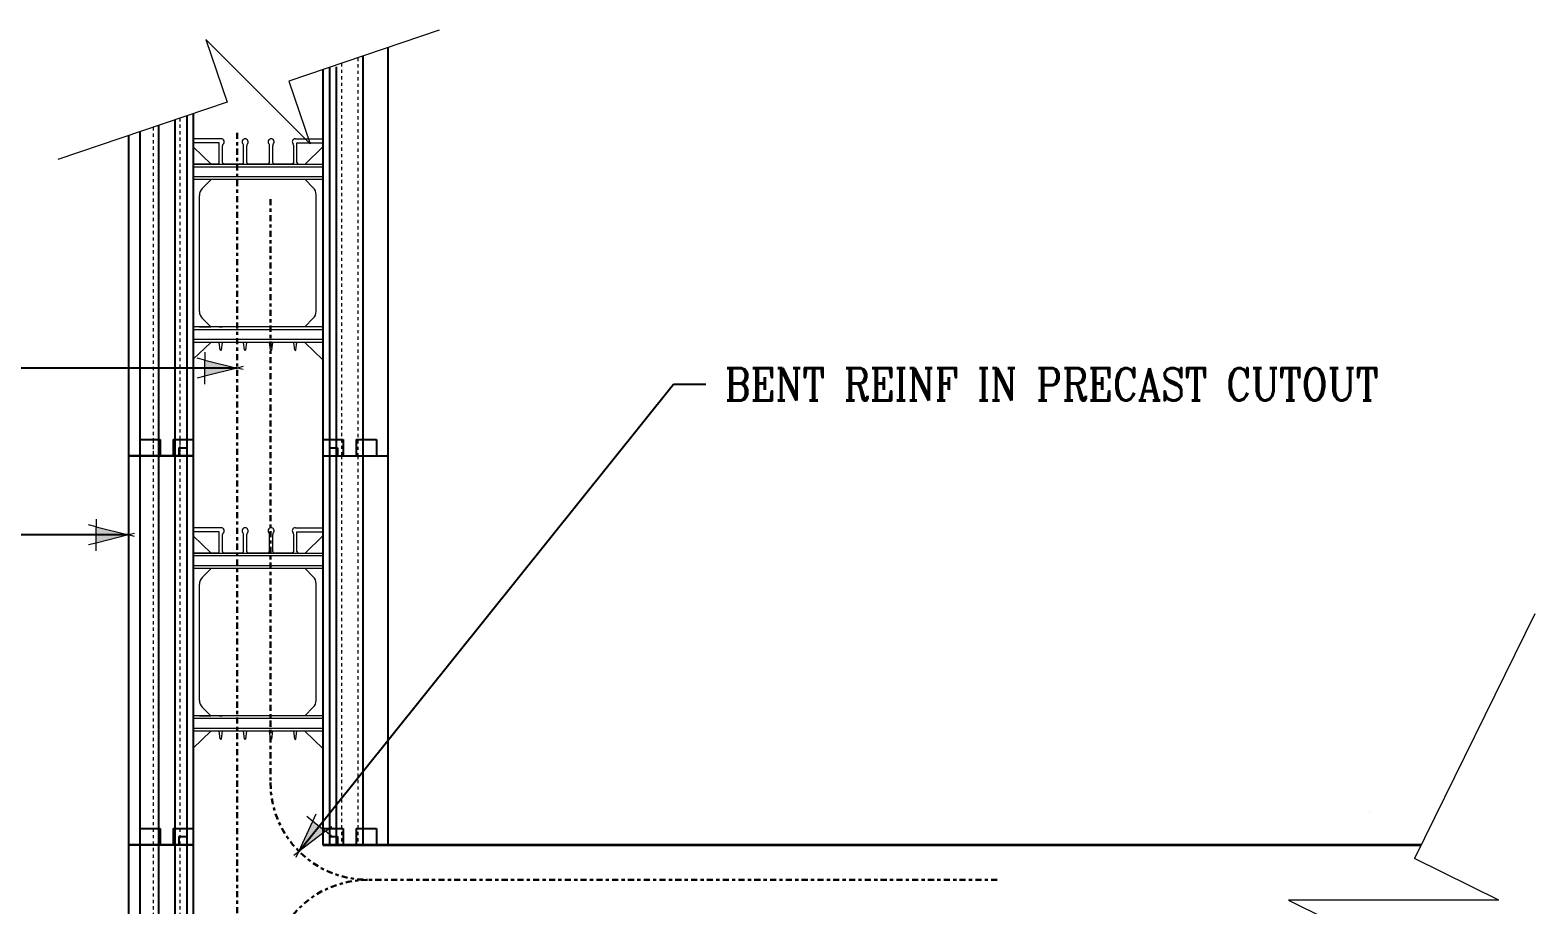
# Model space of a CAD drawing. Header units: inches. Extents: x -117.6 to -31.6, y 144.5 to 222.9.
# Drawn here: x -81.53 to -35.07, y 195.95 to 222.93 of the extents above; entities that cross this region are included whole.
import ezdxf

# ---------------------------------------------------------------- set-up
doc = ezdxf.new("R2010")
doc.units = ezdxf.units.IN
doc.header["$MEASUREMENT"] = 0
for name, pattern in [('CENTER', [2, 1.25, -0.25, 0.25, -0.25]), ('DASHED2', [0.375, 0.25, -0.125]), ('HIDDEN', [0.375, 0.25, -0.125])]:
    doc.linetypes.add(name, pattern=pattern)
for name, color, linetype, lineweight in [('A2 Hatch', 8, 'Continuous', 9), ('A4 medium', 7, 'Continuous', 35), ('DETAILS', 7, 'Continuous', 13), ('DIM', 3, 'Continuous', 13), ('REBAR', 2, 'CENTER', 30)]:
    doc.layers.add(name, color=color, linetype=linetype, lineweight=lineweight)
doc.styles.add('ARCTEXT', font='arctext.shx', dxfattribs={"width": 0.85})
doc.styles.add('RomanC', font='romanc.shx', dxfattribs={"width": 0.85, "height": 5})
doc.dimstyles.new('ARCTEXT1-4', dxfattribs={"dimtxt": 4, "dimasz": 2, "dimexe": 2, "dimexo": 2, "dimgap": 2, "dimtad": 1, "dimdec": 4, "dimzin": 3, "dimdsep": 46, "dimlunit": 4, "dimtxsty": 'ARCTEXT', "dimblk": 'ARCHTICK', "dimcen": 2, "dimaunit": 1, "dimadec": 0, "dimazin": 0, "dimtfac": 1, "dimtdec": 4, "dimtmove": 2, "dimatfit": 3, "dimldrblk": 'arrow', "dimfxl": 0, "dimtolj": 1, "dimtzin": 0, "dimarcsym": 0})

# ---------------------------------------------------------------- blocks, each defined once
blk = doc.blocks.new('_ArchTick')
at = {"color": 0, "linetype": 'ByBlock', "const_width": 0.15}
blk.add_lwpolyline([(-0.5, -0.5), (0.5, 0.5)], dxfattribs=at)
blk = doc.blocks.new('arrow')
at = {"layer": 'DIM'}
blk.add_hatch(color=253, dxfattribs=at).paths.add_polyline_path([(-2, 0.5), (-2, -0.5), (0, 0)])
at = {"layer": 'DIM', "lineweight": 9}
for points in [[(-2, 0.983), (-2, 0.5), (-2.469, 0.617)], [(0.374, 0.094), (0, 0)], [(0.374, -0.094), (0, 0)], [(-2, -0.983), (-2, -0.5), (-2.469, -0.617)]]:
    blk.add_lwpolyline(points, dxfattribs=at)
at = {"layer": 'DIM', "lineweight": 15}
blk.add_lwpolyline([(0, 0), (-2, -0.5), (-2, 0.5), (0, 0)], dxfattribs=at)

msp = doc.modelspace()

# ---------------------------------------------------------------- linework, layer by layer
at = {"color": 1}
for p, q in [((-71.252, 222.135), (-71.252, 209.801)), ((-70.487, 222.395), (-70.487, 209.801)), ((-72.487, 221.716), (-72.487, 209.801)), ((-72.287, 221.784), (-72.287, 209.801)), ((-72.072, 221.801), (-72.072, 209.801)), ((-76.687, 220.292), (-76.687, 209.801)), ((-76.487, 220.36), (-76.487, 209.801)), ((-78.137, 219.8), (-78.137, 209.801)), ((-77.562, 219.995), (-77.562, 209.801)), ((-77.062, 220.165), (-77.062, 209.801)), ((-78.487, 219.682), (-78.487, 209.801)), ((-78.137, 210.301), (-77.512, 210.301)), ((-78.137, 210.301), (-77.512, 210.301)), ((-78.137, 210.301), (-78.137, 197.801)), ((-78.137, 210.301), (-77.512, 210.301)), ((-78.137, 210.301), (-77.512, 210.301)), ((-78.137, 210.301), (-77.512, 210.301)), ((-78.137, 210.301), (-77.512, 210.301)), ((-77.562, 210.301), (-77.562, 197.801)), ((-77.512, 210.301), (-77.512, 209.801)), ((-77.512, 210.301), (-77.512, 209.801)), ((-77.512, 210.301), (-77.512, 209.801)), ((-77.512, 210.301), (-77.512, 209.801)), ((-77.512, 210.301), (-77.512, 209.801)), ((-77.512, 210.301), (-77.512, 209.801)), ((-77.112, 210.301), (-77.112, 209.801)), ((-77.112, 210.301), (-76.487, 210.301)), ((-77.112, 210.301), (-77.112, 209.801)), ((-77.112, 210.301), (-76.487, 210.301)), ((-77.112, 210.301), (-77.112, 209.801)), ((-77.112, 210.301), (-76.487, 210.301)), ((-77.112, 210.301), (-77.112, 209.801)), ((-77.112, 210.301), (-76.487, 210.301)), ((-77.112, 210.301), (-77.112, 209.801)), ((-77.112, 210.301), (-76.487, 210.301)), ((-77.112, 210.301), (-77.112, 209.801)), ((-77.112, 210.301), (-76.487, 210.301)), ((-77.062, 210.301), (-77.062, 197.801)), ((-76.937, 210.051), (-76.937, 209.801)), ((-76.937, 210.051), (-76.687, 210.051)), ((-76.937, 210.051), (-76.937, 209.801)), ((-76.937, 210.051), (-76.687, 210.051)), ((-76.937, 210.051), (-76.937, 209.801)), ((-76.937, 210.051), (-76.687, 210.051)), ((-76.937, 210.051), (-76.937, 209.801)), ((-76.937, 210.051), (-76.687, 210.051)), ((-76.937, 210.051), (-76.937, 209.801)), ((-76.937, 210.051), (-76.687, 210.051)), ((-76.937, 210.051), (-76.937, 209.801)), ((-76.937, 210.051), (-76.687, 210.051)), ((-76.687, 210.051), (-76.687, 197.801)), ((-76.487, 210.301), (-76.487, 197.801)), ((-72.487, 210.301), (-71.862, 210.301)), ((-72.487, 210.301), (-72.487, 197.801)), ((-72.487, 210.301), (-71.862, 210.301)), ((-72.487, 210.301), (-71.862, 210.301)), ((-72.487, 210.301), (-71.862, 210.301)), ((-72.487, 210.301), (-71.862, 210.301)), ((-72.487, 210.301), (-71.862, 210.301)), ((-72.287, 210.051), (-72.037, 210.051)), ((-72.287, 210.051), (-72.287, 197.801)), ((-72.287, 210.051), (-72.037, 210.051)), ((-72.287, 210.051), (-72.037, 210.051)), ((-72.287, 210.051), (-72.037, 210.051)), ((-72.287, 210.051), (-72.037, 210.051)), ((-72.287, 210.051), (-72.037, 210.051)), ((-72.037, 210.051), (-72.037, 209.801)), ((-72.037, 210.051), (-72.037, 209.801)), ((-72.037, 210.051), (-72.037, 209.801)), ((-72.037, 210.051), (-72.037, 209.801)), ((-72.037, 210.051), (-72.037, 209.801)), ((-72.037, 210.051), (-72.037, 209.801)), ((-71.862, 210.301), (-71.862, 209.801)), ((-71.862, 210.301), (-71.862, 209.801)), ((-71.862, 210.301), (-71.862, 209.801)), ((-71.862, 210.301), (-71.862, 209.801)), ((-71.862, 210.301), (-71.862, 209.801)), ((-71.862, 210.301), (-71.862, 209.801)), ((-71.462, 210.301), (-71.462, 209.801)), ((-71.462, 210.301), (-70.837, 210.301)), ((-71.462, 210.301), (-71.462, 209.801)), ((-71.462, 210.301), (-70.837, 210.301)), ((-71.462, 210.301), (-71.462, 209.801)), ((-71.462, 210.301), (-70.837, 210.301)), ((-71.462, 210.301), (-71.462, 209.801)), ((-71.462, 210.301), (-70.837, 210.301)), ((-71.462, 210.301), (-71.462, 209.801)), ((-71.462, 210.301), (-70.837, 210.301)), ((-71.462, 210.301), (-71.462, 209.801)), ((-71.462, 210.301), (-70.837, 210.301)), ((-70.837, 210.301), (-70.837, 209.801)), ((-70.837, 210.301), (-70.837, 209.801)), ((-70.837, 210.301), (-70.837, 209.801)), ((-70.837, 210.301), (-70.837, 209.801)), ((-70.837, 210.301), (-70.837, 209.801)), ((-70.837, 210.301), (-70.837, 209.801)), ((-78.487, 209.801), (-76.487, 209.801)), ((-78.487, 209.801), (-76.937, 209.801)), ((-78.487, 209.801), (-76.487, 209.801)), ((-78.487, 209.801), (-76.487, 209.801)), ((-78.487, 209.801), (-78.487, 197.801)), ((-78.487, 209.801), (-76.937, 209.801)), ((-78.487, 209.801), (-76.487, 209.801)), ((-78.487, 209.801), (-76.487, 209.801)), ((-78.487, 209.801), (-76.487, 209.801)), ((-78.487, 209.801), (-76.937, 209.801)), ((-78.487, 209.801), (-76.487, 209.801)), ((-78.487, 209.801), (-76.487, 209.801)), ((-78.487, 209.801), (-76.937, 209.801)), ((-78.487, 209.801), (-76.487, 209.801)), ((-78.487, 209.801), (-76.487, 209.801)), ((-78.487, 209.801), (-76.487, 209.801)), ((-78.487, 209.801), (-76.937, 209.801)), ((-78.487, 209.801), (-76.487, 209.801)), ((-78.487, 209.801), (-76.487, 209.801)), ((-78.487, 209.801), (-76.937, 209.801)), ((-78.487, 209.801), (-76.487, 209.801)), ((-78.487, 209.801), (-76.487, 209.801)), ((-77.062, 209.801), (-77.562, 209.801)), ((-77.062, 209.801), (-77.562, 209.801)), ((-77.062, 209.801), (-77.562, 209.801)), ((-77.062, 209.801), (-77.562, 209.801)), ((-77.062, 209.801), (-77.562, 209.801)), ((-77.062, 209.801), (-77.562, 209.801)), ((-76.687, 209.801), (-76.487, 209.801)), ((-76.687, 209.801), (-76.487, 209.801)), ((-76.687, 209.801), (-76.487, 209.801)), ((-76.687, 209.801), (-76.487, 209.801)), ((-76.687, 209.801), (-76.487, 209.801)), ((-76.687, 209.801), (-76.487, 209.801)), ((-72.487, 209.801), (-70.487, 209.801)), ((-72.487, 209.801), (-72.287, 209.801)), ((-72.487, 209.801), (-70.487, 209.801)), ((-72.487, 209.801), (-70.487, 209.801)), ((-72.487, 209.801), (-72.287, 209.801)), ((-72.487, 209.801), (-70.487, 209.801)), ((-72.487, 209.801), (-70.487, 209.801)), ((-72.487, 209.801), (-70.487, 209.801)), ((-72.487, 209.801), (-72.287, 209.801)), ((-72.487, 209.801), (-70.487, 209.801)), ((-72.487, 209.801), (-70.487, 209.801)), ((-72.487, 209.801), (-72.287, 209.801)), ((-72.487, 209.801), (-70.487, 209.801)), ((-72.487, 209.801), (-70.487, 209.801)), ((-72.487, 209.801), (-70.487, 209.801)), ((-72.487, 209.801), (-72.287, 209.801)), ((-72.487, 209.801), (-70.487, 209.801)), ((-72.487, 209.801), (-70.487, 209.801)), ((-72.487, 209.801), (-72.287, 209.801)), ((-72.487, 209.801), (-70.487, 209.801)), ((-72.487, 209.801), (-70.487, 209.801)), ((-72.072, 209.801), (-70.487, 209.801)), ((-72.072, 209.801), (-70.487, 209.801)), ((-72.072, 209.801), (-72.072, 197.801)), ((-72.072, 209.801), (-70.487, 209.801)), ((-72.072, 209.801), (-70.487, 209.801)), ((-72.072, 209.801), (-70.487, 209.801)), ((-72.072, 209.801), (-70.487, 209.801)), ((-71.252, 209.801), (-71.252, 197.801)), ((-70.487, 209.801), (-70.487, 197.801)), ((-78.137, 198.301), (-77.512, 198.301)), ((-78.137, 198.301), (-77.512, 198.301)), ((-78.137, 198.301), (-77.512, 198.301)), ((-78.137, 198.301), (-77.512, 198.301)), ((-78.137, 198.301), (-78.137, 185.801)), ((-78.137, 198.301), (-77.512, 198.301)), ((-78.137, 198.301), (-77.512, 198.301)), ((-78.137, 198.301), (-77.512, 198.301)), ((-78.137, 198.301), (-77.512, 198.301)), ((-77.562, 198.301), (-77.562, 185.801)), ((-77.512, 198.301), (-77.512, 197.801)), ((-77.512, 198.301), (-77.512, 197.801)), ((-77.512, 198.301), (-77.512, 197.801)), ((-77.512, 198.301), (-77.512, 197.801)), ((-77.512, 198.301), (-77.512, 197.801)), ((-77.512, 198.301), (-77.512, 197.801)), ((-77.512, 198.301), (-77.512, 197.801)), ((-77.512, 198.301), (-77.512, 197.801)), ((-77.112, 198.301), (-77.112, 197.801)), ((-77.112, 198.301), (-76.487, 198.301)), ((-77.112, 198.301), (-77.112, 197.801)), ((-77.112, 198.301), (-76.487, 198.301)), ((-77.112, 198.301), (-77.112, 197.801)), ((-77.112, 198.301), (-76.487, 198.301)), ((-77.112, 198.301), (-77.112, 197.801)), ((-77.112, 198.301), (-76.487, 198.301)), ((-77.112, 198.301), (-77.112, 197.801)), ((-77.112, 198.301), (-76.487, 198.301)), ((-77.112, 198.301), (-77.112, 197.801)), ((-77.112, 198.301), (-76.487, 198.301)), ((-77.112, 198.301), (-77.112, 197.801)), ((-77.112, 198.301), (-76.487, 198.301)), ((-77.112, 198.301), (-77.112, 197.801)), ((-77.112, 198.301), (-76.487, 198.301)), ((-77.062, 198.301), (-77.062, 185.801)), ((-76.937, 198.051), (-76.937, 197.801)), ((-76.937, 198.051), (-76.687, 198.051)), ((-76.937, 198.051), (-76.937, 197.801)), ((-76.937, 198.051), (-76.687, 198.051)), ((-76.937, 198.051), (-76.937, 197.801)), ((-76.937, 198.051), (-76.687, 198.051)), ((-76.937, 198.051), (-76.937, 197.801)), ((-76.937, 198.051), (-76.687, 198.051)), ((-76.937, 198.051), (-76.937, 197.801)), ((-76.937, 198.051), (-76.687, 198.051)), ((-76.937, 198.051), (-76.937, 197.801)), ((-76.937, 198.051), (-76.687, 198.051)), ((-76.937, 198.051), (-76.937, 197.801)), ((-76.937, 198.051), (-76.687, 198.051)), ((-76.937, 198.051), (-76.937, 197.801)), ((-76.937, 198.051), (-76.687, 198.051)), ((-76.687, 198.051), (-76.687, 185.801)), ((-76.487, 198.301), (-76.487, 185.801)), ((-72.487, 198.301), (-71.862, 198.301)), ((-72.487, 198.301), (-71.862, 198.301)), ((-72.487, 198.301), (-71.862, 198.301)), ((-72.487, 198.301), (-72.487, 197.801)), ((-72.487, 198.301), (-71.862, 198.301)), ((-72.487, 198.301), (-71.862, 198.301)), ((-72.487, 198.301), (-71.862, 198.301)), ((-72.487, 198.301), (-71.862, 198.301)), ((-72.487, 198.301), (-71.862, 198.301)), ((-72.287, 198.051), (-72.037, 198.051)), ((-72.287, 198.051), (-72.037, 198.051)), ((-72.287, 198.051), (-72.037, 198.051)), ((-72.287, 198.051), (-72.287, 197.801)), ((-72.287, 198.051), (-72.037, 198.051)), ((-72.287, 198.051), (-72.037, 198.051)), ((-72.287, 198.051), (-72.037, 198.051)), ((-72.287, 198.051), (-72.037, 198.051)), ((-72.287, 198.051), (-72.037, 198.051)), ((-72.037, 198.051), (-72.037, 197.801)), ((-72.037, 198.051), (-72.037, 197.801)), ((-72.037, 198.051), (-72.037, 197.801)), ((-72.037, 198.051), (-72.037, 197.801)), ((-72.037, 198.051), (-72.037, 197.801)), ((-72.037, 198.051), (-72.037, 197.801)), ((-72.037, 198.051), (-72.037, 197.801)), ((-72.037, 198.051), (-72.037, 197.801)), ((-71.862, 198.301), (-71.862, 197.801)), ((-71.862, 198.301), (-71.862, 197.801)), ((-71.862, 198.301), (-71.862, 197.801)), ((-71.862, 198.301), (-71.862, 197.801)), ((-71.862, 198.301), (-71.862, 197.801)), ((-71.862, 198.301), (-71.862, 197.801)), ((-71.862, 198.301), (-71.862, 197.801)), ((-71.862, 198.301), (-71.862, 197.801)), ((-71.462, 198.301), (-71.462, 197.801)), ((-71.462, 198.301), (-70.837, 198.301)), ((-71.462, 198.301), (-71.462, 197.801)), ((-71.462, 198.301), (-70.837, 198.301)), ((-71.462, 198.301), (-71.462, 197.801)), ((-71.462, 198.301), (-70.837, 198.301)), ((-71.462, 198.301), (-71.462, 197.801)), ((-71.462, 198.301), (-70.837, 198.301)), ((-71.462, 198.301), (-71.462, 197.801)), ((-71.462, 198.301), (-70.837, 198.301)), ((-71.462, 198.301), (-71.462, 197.801)), ((-71.462, 198.301), (-70.837, 198.301)), ((-71.462, 198.301), (-71.462, 197.801)), ((-71.462, 198.301), (-70.837, 198.301)), ((-71.462, 198.301), (-71.462, 197.801)), ((-71.462, 198.301), (-70.837, 198.301)), ((-70.837, 198.301), (-70.837, 197.801)), ((-70.837, 198.301), (-70.837, 197.801)), ((-70.837, 198.301), (-70.837, 197.801)), ((-70.837, 198.301), (-70.837, 197.801)), ((-70.837, 198.301), (-70.837, 197.801)), ((-70.837, 198.301), (-70.837, 197.801)), ((-70.837, 198.301), (-70.837, 197.801)), ((-70.837, 198.301), (-70.837, 197.801)), ((-78.487, 197.801), (-76.487, 197.801)), ((-78.487, 197.801), (-76.937, 197.801)), ((-78.487, 197.801), (-76.487, 197.801)), ((-78.487, 197.801), (-76.487, 197.801)), ((-78.487, 197.801), (-76.937, 197.801)), ((-78.487, 197.801), (-76.487, 197.801)), ((-78.487, 197.801), (-76.487, 197.801)), ((-78.487, 197.801), (-76.487, 197.801)), ((-78.487, 197.801), (-76.937, 197.801)), ((-78.487, 197.801), (-76.487, 197.801)), ((-78.487, 197.801), (-76.487, 197.801)), ((-78.487, 197.801), (-78.487, 185.801)), ((-78.487, 197.801), (-76.937, 197.801)), ((-78.487, 197.801), (-76.487, 197.801)), ((-78.487, 197.801), (-76.487, 197.801)), ((-78.487, 197.801), (-76.487, 197.801)), ((-78.487, 197.801), (-76.937, 197.801)), ((-78.487, 197.801), (-76.487, 197.801)), ((-78.487, 197.801), (-76.487, 197.801)), ((-78.487, 197.801), (-76.937, 197.801)), ((-78.487, 197.801), (-76.487, 197.801)), ((-78.487, 197.801), (-76.487, 197.801)), ((-78.487, 197.801), (-76.487, 197.801)), ((-78.487, 197.801), (-76.937, 197.801)), ((-78.487, 197.801), (-76.487, 197.801)), ((-78.487, 197.801), (-76.487, 197.801)), ((-78.487, 197.801), (-76.937, 197.801)), ((-78.487, 197.801), (-76.487, 197.801)), ((-78.487, 197.801), (-76.487, 197.801)), ((-77.062, 197.801), (-77.562, 197.801)), ((-77.062, 197.801), (-77.562, 197.801)), ((-77.062, 197.801), (-77.562, 197.801)), ((-77.062, 197.801), (-77.562, 197.801)), ((-77.062, 197.801), (-77.562, 197.801)), ((-77.062, 197.801), (-77.562, 197.801)), ((-77.062, 197.801), (-77.562, 197.801)), ((-77.062, 197.801), (-77.562, 197.801)), ((-76.687, 197.801), (-76.487, 197.801)), ((-76.687, 197.801), (-76.487, 197.801)), ((-76.687, 197.801), (-76.487, 197.801)), ((-76.687, 197.801), (-76.487, 197.801)), ((-76.687, 197.801), (-76.487, 197.801)), ((-76.687, 197.801), (-76.487, 197.801)), ((-76.687, 197.801), (-76.487, 197.801)), ((-76.687, 197.801), (-76.487, 197.801)), ((-72.487, 197.801), (-70.487, 197.801)), ((-72.487, 197.801), (-72.287, 197.801)), ((-72.487, 197.801), (-70.487, 197.801)), ((-72.487, 197.801), (-70.487, 197.801)), ((-72.487, 197.801), (-72.287, 197.801)), ((-72.487, 197.801), (-70.487, 197.801)), ((-72.487, 197.801), (-70.487, 197.801)), ((-72.487, 197.801), (-70.487, 197.801)), ((-72.487, 197.801), (-72.287, 197.801)), ((-72.487, 197.801), (-70.487, 197.801)), ((-72.487, 197.801), (-70.487, 197.801)), ((-72.487, 197.801), (-72.287, 197.801)), ((-72.487, 197.801), (-70.487, 197.801)), ((-72.487, 197.801), (-70.487, 197.801)), ((-72.487, 197.801), (-70.487, 197.801)), ((-72.487, 197.801), (-72.287, 197.801)), ((-72.487, 197.801), (-70.487, 197.801)), ((-72.487, 197.801), (-70.487, 197.801)), ((-72.487, 197.801), (-72.287, 197.801)), ((-72.487, 197.801), (-70.487, 197.801)), ((-72.487, 197.801), (-70.487, 197.801)), ((-72.487, 197.801), (-70.487, 197.801)), ((-72.487, 197.801), (-72.287, 197.801)), ((-72.487, 197.801), (-70.487, 197.801)), ((-72.487, 197.801), (-70.487, 197.801)), ((-72.487, 197.801), (-72.287, 197.801)), ((-72.487, 197.801), (-70.487, 197.801)), ((-72.487, 197.801), (-70.487, 197.801)), ((-72.072, 197.801), (-70.487, 197.801)), ((-72.072, 197.801), (-70.487, 197.801)), ((-72.072, 197.801), (-70.487, 197.801)), ((-72.072, 197.801), (-70.487, 197.801)), ((-72.072, 197.801), (-70.487, 197.801)), ((-72.072, 197.801), (-70.487, 197.801)), ((-72.072, 197.801), (-70.487, 197.801)), ((-72.072, 197.801), (-70.487, 197.801))]:
    msp.add_line(p, q, dxfattribs=at)
at = {"color": 1, "linetype": 'HIDDEN', "ltscale": 0.02}
for p, q in [((-78.137, 210.301), (-77.512, 210.301)), ((-78.137, 210.301), (-77.512, 210.301)), ((-78.137, 210.301), (-77.512, 210.301)), ((-78.137, 210.301), (-77.512, 210.301)), ((-78.137, 210.301), (-77.512, 210.301)), ((-78.137, 210.301), (-77.512, 210.301)), ((-78.137, 210.301), (-77.512, 210.301)), ((-78.137, 210.301), (-77.512, 210.301)), ((-78.137, 210.301), (-77.512, 210.301)), ((-78.137, 210.301), (-77.512, 210.301)), ((-78.137, 210.301), (-77.512, 210.301)), ((-78.137, 210.301), (-77.512, 210.301)), ((-78.137, 210.301), (-77.512, 210.301)), ((-78.137, 210.301), (-77.512, 210.301)), ((-78.137, 210.301), (-77.512, 210.301)), ((-77.512, 210.301), (-77.512, 209.801)), ((-77.512, 210.301), (-77.512, 209.801)), ((-77.512, 210.301), (-77.512, 209.801)), ((-77.512, 210.301), (-77.512, 209.801)), ((-77.512, 210.301), (-77.512, 209.801)), ((-77.512, 210.301), (-77.512, 209.801)), ((-77.512, 210.301), (-77.512, 209.801)), ((-77.512, 210.301), (-77.512, 209.801)), ((-77.512, 210.301), (-77.512, 209.801)), ((-77.512, 210.301), (-77.512, 209.801)), ((-77.512, 210.301), (-77.512, 209.801)), ((-77.512, 210.301), (-77.512, 209.801)), ((-77.512, 210.301), (-77.512, 209.801)), ((-77.512, 210.301), (-77.512, 209.801)), ((-77.512, 210.301), (-77.512, 209.801)), ((-77.112, 210.301), (-77.112, 209.801)), ((-77.112, 210.301), (-76.487, 210.301)), ((-77.112, 210.301), (-77.112, 209.801)), ((-77.112, 210.301), (-76.487, 210.301)), ((-77.112, 210.301), (-77.112, 209.801)), ((-77.112, 210.301), (-76.487, 210.301)), ((-77.112, 210.301), (-77.112, 209.801)), ((-77.112, 210.301), (-76.487, 210.301)), ((-77.112, 210.301), (-77.112, 209.801)), ((-77.112, 210.301), (-76.487, 210.301)), ((-77.112, 210.301), (-77.112, 209.801)), ((-77.112, 210.301), (-76.487, 210.301)), ((-77.112, 210.301), (-77.112, 209.801)), ((-77.112, 210.301), (-76.487, 210.301)), ((-77.112, 210.301), (-77.112, 209.801)), ((-77.112, 210.301), (-76.487, 210.301)), ((-77.112, 210.301), (-77.112, 209.801)), ((-77.112, 210.301), (-76.487, 210.301)), ((-77.112, 210.301), (-77.112, 209.801)), ((-77.112, 210.301), (-76.487, 210.301)), ((-77.112, 210.301), (-77.112, 209.801)), ((-77.112, 210.301), (-76.487, 210.301)), ((-77.112, 210.301), (-77.112, 209.801)), ((-77.112, 210.301), (-76.487, 210.301)), ((-77.112, 210.301), (-77.112, 209.801)), ((-77.112, 210.301), (-76.487, 210.301)), ((-77.112, 210.301), (-77.112, 209.801)), ((-77.112, 210.301), (-76.487, 210.301)), ((-77.112, 210.301), (-77.112, 209.801)), ((-77.112, 210.301), (-76.487, 210.301)), ((-72.487, 210.301), (-71.862, 210.301)), ((-72.487, 210.301), (-71.862, 210.301)), ((-72.487, 210.301), (-71.862, 210.301)), ((-72.487, 210.301), (-71.862, 210.301)), ((-72.487, 210.301), (-71.862, 210.301)), ((-72.487, 210.301), (-71.862, 210.301)), ((-72.487, 210.301), (-71.862, 210.301)), ((-72.487, 210.301), (-71.862, 210.301)), ((-72.487, 210.301), (-71.862, 210.301)), ((-72.487, 210.301), (-71.862, 210.301)), ((-72.487, 210.301), (-71.862, 210.301)), ((-72.487, 210.301), (-71.862, 210.301)), ((-72.487, 210.301), (-71.862, 210.301)), ((-72.487, 210.301), (-71.862, 210.301)), ((-72.487, 210.301), (-71.862, 210.301)), ((-72.287, 210.051), (-72.037, 210.051)), ((-72.287, 210.051), (-72.037, 210.051)), ((-72.287, 210.051), (-72.037, 210.051)), ((-72.287, 210.051), (-72.037, 210.051)), ((-72.287, 210.051), (-72.037, 210.051)), ((-72.287, 210.051), (-72.037, 210.051)), ((-72.287, 210.051), (-72.037, 210.051)), ((-72.287, 210.051), (-72.037, 210.051)), ((-72.287, 210.051), (-72.037, 210.051)), ((-72.287, 210.051), (-72.037, 210.051)), ((-72.287, 210.051), (-72.037, 210.051)), ((-72.287, 210.051), (-72.037, 210.051)), ((-72.287, 210.051), (-72.037, 210.051)), ((-72.287, 210.051), (-72.037, 210.051)), ((-72.287, 210.051), (-72.037, 210.051)), ((-72.037, 210.051), (-72.037, 209.801)), ((-72.037, 210.051), (-72.037, 209.801)), ((-72.037, 210.051), (-72.037, 209.801)), ((-72.037, 210.051), (-72.037, 209.801)), ((-72.037, 210.051), (-72.037, 209.801)), ((-72.037, 210.051), (-72.037, 209.801)), ((-72.037, 210.051), (-72.037, 209.801)), ((-72.037, 210.051), (-72.037, 209.801)), ((-72.037, 210.051), (-72.037, 209.801)), ((-72.037, 210.051), (-72.037, 209.801)), ((-72.037, 210.051), (-72.037, 209.801)), ((-72.037, 210.051), (-72.037, 209.801)), ((-72.037, 210.051), (-72.037, 209.801)), ((-72.037, 210.051), (-72.037, 209.801)), ((-72.037, 210.051), (-72.037, 209.801)), ((-71.862, 210.301), (-71.862, 209.801)), ((-71.862, 210.301), (-71.862, 209.801)), ((-71.862, 210.301), (-71.862, 209.801)), ((-71.862, 210.301), (-71.862, 209.801)), ((-71.862, 210.301), (-71.862, 209.801)), ((-71.862, 210.301), (-71.862, 209.801)), ((-71.862, 210.301), (-71.862, 209.801)), ((-71.862, 210.301), (-71.862, 209.801)), ((-71.862, 210.301), (-71.862, 209.801)), ((-71.862, 210.301), (-71.862, 209.801)), ((-71.862, 210.301), (-71.862, 209.801)), ((-71.862, 210.301), (-71.862, 209.801)), ((-71.862, 210.301), (-71.862, 209.801)), ((-71.862, 210.301), (-71.862, 209.801)), ((-71.862, 210.301), (-71.862, 209.801)), ((-71.462, 210.301), (-71.462, 209.801)), ((-71.462, 210.301), (-70.837, 210.301)), ((-71.462, 210.301), (-71.462, 209.801)), ((-71.462, 210.301), (-70.837, 210.301)), ((-71.462, 210.301), (-71.462, 209.801)), ((-71.462, 210.301), (-70.837, 210.301)), ((-71.462, 210.301), (-71.462, 209.801)), ((-71.462, 210.301), (-70.837, 210.301)), ((-71.462, 210.301), (-71.462, 209.801)), ((-71.462, 210.301), (-70.837, 210.301)), ((-71.462, 210.301), (-71.462, 209.801)), ((-71.462, 210.301), (-70.837, 210.301)), ((-71.462, 210.301), (-71.462, 209.801)), ((-71.462, 210.301), (-70.837, 210.301)), ((-71.462, 210.301), (-71.462, 209.801)), ((-71.462, 210.301), (-70.837, 210.301)), ((-71.462, 210.301), (-71.462, 209.801)), ((-71.462, 210.301), (-70.837, 210.301)), ((-71.462, 210.301), (-71.462, 209.801)), ((-71.462, 210.301), (-70.837, 210.301)), ((-71.462, 210.301), (-71.462, 209.801)), ((-71.462, 210.301), (-70.837, 210.301)), ((-71.462, 210.301), (-71.462, 209.801)), ((-71.462, 210.301), (-70.837, 210.301)), ((-71.462, 210.301), (-71.462, 209.801)), ((-71.462, 210.301), (-70.837, 210.301)), ((-71.462, 210.301), (-71.462, 209.801)), ((-71.462, 210.301), (-70.837, 210.301)), ((-71.462, 210.301), (-71.462, 209.801)), ((-71.462, 210.301), (-70.837, 210.301)), ((-70.837, 210.301), (-70.837, 209.801)), ((-70.837, 210.301), (-70.837, 209.801)), ((-70.837, 210.301), (-70.837, 209.801)), ((-70.837, 210.301), (-70.837, 209.801)), ((-70.837, 210.301), (-70.837, 209.801)), ((-70.837, 210.301), (-70.837, 209.801)), ((-70.837, 210.301), (-70.837, 209.801)), ((-70.837, 210.301), (-70.837, 209.801)), ((-70.837, 210.301), (-70.837, 209.801)), ((-70.837, 210.301), (-70.837, 209.801)), ((-70.837, 210.301), (-70.837, 209.801)), ((-70.837, 210.301), (-70.837, 209.801)), ((-70.837, 210.301), (-70.837, 209.801)), ((-70.837, 210.301), (-70.837, 209.801)), ((-70.837, 210.301), (-70.837, 209.801)), ((-78.137, 198.301), (-77.512, 198.301)), ((-78.137, 198.301), (-77.512, 198.301)), ((-78.137, 198.301), (-77.512, 198.301)), ((-78.137, 198.301), (-77.512, 198.301)), ((-78.137, 198.301), (-77.512, 198.301)), ((-78.137, 198.301), (-77.512, 198.301)), ((-78.137, 198.301), (-77.512, 198.301)), ((-78.137, 198.301), (-77.512, 198.301)), ((-78.137, 198.301), (-77.512, 198.301)), ((-78.137, 198.301), (-77.512, 198.301)), ((-78.137, 198.301), (-77.512, 198.301)), ((-78.137, 198.301), (-77.512, 198.301)), ((-78.137, 198.301), (-77.512, 198.301)), ((-78.137, 198.301), (-77.512, 198.301)), ((-78.137, 198.301), (-77.512, 198.301)), ((-78.137, 198.301), (-77.512, 198.301)), ((-78.137, 198.301), (-77.512, 198.301)), ((-78.137, 198.301), (-77.512, 198.301)), ((-78.137, 198.301), (-77.512, 198.301)), ((-78.137, 198.301), (-77.512, 198.301)), ((-77.512, 198.301), (-77.512, 197.801)), ((-77.512, 198.301), (-77.512, 197.801)), ((-77.512, 198.301), (-77.512, 197.801)), ((-77.512, 198.301), (-77.512, 197.801)), ((-77.512, 198.301), (-77.512, 197.801)), ((-77.512, 198.301), (-77.512, 197.801)), ((-77.512, 198.301), (-77.512, 197.801)), ((-77.512, 198.301), (-77.512, 197.801)), ((-77.512, 198.301), (-77.512, 197.801)), ((-77.512, 198.301), (-77.512, 197.801)), ((-77.512, 198.301), (-77.512, 197.801)), ((-77.512, 198.301), (-77.512, 197.801)), ((-77.512, 198.301), (-77.512, 197.801)), ((-77.512, 198.301), (-77.512, 197.801)), ((-77.512, 198.301), (-77.512, 197.801)), ((-77.512, 198.301), (-77.512, 197.801)), ((-77.512, 198.301), (-77.512, 197.801)), ((-77.512, 198.301), (-77.512, 197.801)), ((-77.512, 198.301), (-77.512, 197.801)), ((-77.512, 198.301), (-77.512, 197.801)), ((-77.112, 198.301), (-77.112, 197.801)), ((-77.112, 198.301), (-76.487, 198.301)), ((-77.112, 198.301), (-77.112, 197.801)), ((-77.112, 198.301), (-76.487, 198.301)), ((-77.112, 198.301), (-77.112, 197.801)), ((-77.112, 198.301), (-76.487, 198.301)), ((-77.112, 198.301), (-77.112, 197.801)), ((-77.112, 198.301), (-76.487, 198.301)), ((-77.112, 198.301), (-77.112, 197.801)), ((-77.112, 198.301), (-76.487, 198.301)), ((-77.112, 198.301), (-77.112, 197.801)), ((-77.112, 198.301), (-76.487, 198.301)), ((-77.112, 198.301), (-77.112, 197.801)), ((-77.112, 198.301), (-76.487, 198.301)), ((-77.112, 198.301), (-77.112, 197.801)), ((-77.112, 198.301), (-76.487, 198.301)), ((-77.112, 198.301), (-77.112, 197.801)), ((-77.112, 198.301), (-76.487, 198.301)), ((-77.112, 198.301), (-77.112, 197.801)), ((-77.112, 198.301), (-76.487, 198.301)), ((-77.112, 198.301), (-77.112, 197.801)), ((-77.112, 198.301), (-76.487, 198.301)), ((-77.112, 198.301), (-77.112, 197.801)), ((-77.112, 198.301), (-76.487, 198.301)), ((-77.112, 198.301), (-77.112, 197.801)), ((-77.112, 198.301), (-76.487, 198.301)), ((-77.112, 198.301), (-77.112, 197.801)), ((-77.112, 198.301), (-76.487, 198.301)), ((-77.112, 198.301), (-77.112, 197.801)), ((-77.112, 198.301), (-76.487, 198.301)), ((-77.112, 198.301), (-77.112, 197.801)), ((-77.112, 198.301), (-76.487, 198.301)), ((-77.112, 198.301), (-77.112, 197.801)), ((-77.112, 198.301), (-76.487, 198.301)), ((-77.112, 198.301), (-77.112, 197.801)), ((-77.112, 198.301), (-76.487, 198.301)), ((-77.112, 198.301), (-77.112, 197.801)), ((-77.112, 198.301), (-76.487, 198.301)), ((-77.112, 198.301), (-77.112, 197.801)), ((-77.112, 198.301), (-76.487, 198.301)), ((-72.487, 198.301), (-71.862, 198.301)), ((-72.487, 198.301), (-71.862, 198.301)), ((-72.487, 198.301), (-71.862, 198.301)), ((-72.487, 198.301), (-71.862, 198.301)), ((-72.487, 198.301), (-71.862, 198.301)), ((-72.487, 198.301), (-71.862, 198.301)), ((-72.487, 198.301), (-71.862, 198.301)), ((-72.487, 198.301), (-71.862, 198.301)), ((-72.487, 198.301), (-71.862, 198.301)), ((-72.487, 198.301), (-71.862, 198.301)), ((-72.487, 198.301), (-71.862, 198.301)), ((-72.487, 198.301), (-71.862, 198.301)), ((-72.487, 198.301), (-71.862, 198.301)), ((-72.487, 198.301), (-71.862, 198.301)), ((-72.487, 198.301), (-71.862, 198.301)), ((-72.487, 198.301), (-71.862, 198.301)), ((-72.487, 198.301), (-71.862, 198.301)), ((-72.487, 198.301), (-71.862, 198.301)), ((-72.487, 198.301), (-71.862, 198.301)), ((-72.487, 198.301), (-71.862, 198.301)), ((-72.287, 198.051), (-72.037, 198.051)), ((-72.287, 198.051), (-72.037, 198.051)), ((-72.287, 198.051), (-72.037, 198.051)), ((-72.287, 198.051), (-72.037, 198.051)), ((-72.287, 198.051), (-72.037, 198.051)), ((-72.287, 198.051), (-72.037, 198.051)), ((-72.287, 198.051), (-72.037, 198.051)), ((-72.287, 198.051), (-72.037, 198.051)), ((-72.287, 198.051), (-72.037, 198.051)), ((-72.287, 198.051), (-72.037, 198.051)), ((-72.287, 198.051), (-72.037, 198.051)), ((-72.287, 198.051), (-72.037, 198.051)), ((-72.287, 198.051), (-72.037, 198.051)), ((-72.287, 198.051), (-72.037, 198.051)), ((-72.287, 198.051), (-72.037, 198.051)), ((-72.287, 198.051), (-72.037, 198.051)), ((-72.287, 198.051), (-72.037, 198.051)), ((-72.287, 198.051), (-72.037, 198.051)), ((-72.287, 198.051), (-72.037, 198.051)), ((-72.287, 198.051), (-72.037, 198.051)), ((-72.037, 198.051), (-72.037, 197.801)), ((-72.037, 198.051), (-72.037, 197.801)), ((-72.037, 198.051), (-72.037, 197.801)), ((-72.037, 198.051), (-72.037, 197.801)), ((-72.037, 198.051), (-72.037, 197.801)), ((-72.037, 198.051), (-72.037, 197.801)), ((-72.037, 198.051), (-72.037, 197.801)), ((-72.037, 198.051), (-72.037, 197.801)), ((-72.037, 198.051), (-72.037, 197.801)), ((-72.037, 198.051), (-72.037, 197.801)), ((-72.037, 198.051), (-72.037, 197.801)), ((-72.037, 198.051), (-72.037, 197.801)), ((-72.037, 198.051), (-72.037, 197.801)), ((-72.037, 198.051), (-72.037, 197.801)), ((-72.037, 198.051), (-72.037, 197.801)), ((-72.037, 198.051), (-72.037, 197.801)), ((-72.037, 198.051), (-72.037, 197.801)), ((-72.037, 198.051), (-72.037, 197.801)), ((-72.037, 198.051), (-72.037, 197.801)), ((-72.037, 198.051), (-72.037, 197.801)), ((-71.862, 198.301), (-71.862, 197.801)), ((-71.862, 198.301), (-71.862, 197.801)), ((-71.862, 198.301), (-71.862, 197.801)), ((-71.862, 198.301), (-71.862, 197.801)), ((-71.862, 198.301), (-71.862, 197.801)), ((-71.862, 198.301), (-71.862, 197.801)), ((-71.862, 198.301), (-71.862, 197.801)), ((-71.862, 198.301), (-71.862, 197.801)), ((-71.862, 198.301), (-71.862, 197.801)), ((-71.862, 198.301), (-71.862, 197.801)), ((-71.862, 198.301), (-71.862, 197.801)), ((-71.862, 198.301), (-71.862, 197.801)), ((-71.862, 198.301), (-71.862, 197.801)), ((-71.862, 198.301), (-71.862, 197.801)), ((-71.862, 198.301), (-71.862, 197.801)), ((-71.862, 198.301), (-71.862, 197.801)), ((-71.862, 198.301), (-71.862, 197.801)), ((-71.862, 198.301), (-71.862, 197.801)), ((-71.862, 198.301), (-71.862, 197.801)), ((-71.862, 198.301), (-71.862, 197.801)), ((-71.462, 198.301), (-71.462, 197.801)), ((-71.462, 198.301), (-70.837, 198.301)), ((-71.462, 198.301), (-71.462, 197.801)), ((-71.462, 198.301), (-70.837, 198.301)), ((-71.462, 198.301), (-71.462, 197.801)), ((-71.462, 198.301), (-70.837, 198.301)), ((-71.462, 198.301), (-71.462, 197.801)), ((-71.462, 198.301), (-70.837, 198.301)), ((-71.462, 198.301), (-71.462, 197.801)), ((-71.462, 198.301), (-70.837, 198.301)), ((-71.462, 198.301), (-71.462, 197.801)), ((-71.462, 198.301), (-70.837, 198.301)), ((-71.462, 198.301), (-71.462, 197.801)), ((-71.462, 198.301), (-70.837, 198.301)), ((-71.462, 198.301), (-71.462, 197.801)), ((-71.462, 198.301), (-70.837, 198.301)), ((-71.462, 198.301), (-71.462, 197.801)), ((-71.462, 198.301), (-70.837, 198.301)), ((-71.462, 198.301), (-71.462, 197.801)), ((-71.462, 198.301), (-70.837, 198.301)), ((-71.462, 198.301), (-71.462, 197.801)), ((-71.462, 198.301), (-70.837, 198.301)), ((-71.462, 198.301), (-71.462, 197.801)), ((-71.462, 198.301), (-70.837, 198.301)), ((-71.462, 198.301), (-71.462, 197.801)), ((-71.462, 198.301), (-70.837, 198.301)), ((-71.462, 198.301), (-71.462, 197.801)), ((-71.462, 198.301), (-70.837, 198.301)), ((-71.462, 198.301), (-71.462, 197.801)), ((-71.462, 198.301), (-70.837, 198.301)), ((-71.462, 198.301), (-71.462, 197.801)), ((-71.462, 198.301), (-70.837, 198.301)), ((-71.462, 198.301), (-71.462, 197.801)), ((-71.462, 198.301), (-70.837, 198.301)), ((-71.462, 198.301), (-71.462, 197.801)), ((-71.462, 198.301), (-70.837, 198.301)), ((-71.462, 198.301), (-71.462, 197.801)), ((-71.462, 198.301), (-70.837, 198.301)), ((-71.462, 198.301), (-71.462, 197.801)), ((-71.462, 198.301), (-70.837, 198.301)), ((-70.837, 198.301), (-70.837, 197.801)), ((-70.837, 198.301), (-70.837, 197.801)), ((-70.837, 198.301), (-70.837, 197.801)), ((-70.837, 198.301), (-70.837, 197.801)), ((-70.837, 198.301), (-70.837, 197.801)), ((-70.837, 198.301), (-70.837, 197.801)), ((-70.837, 198.301), (-70.837, 197.801)), ((-70.837, 198.301), (-70.837, 197.801)), ((-70.837, 198.301), (-70.837, 197.801)), ((-70.837, 198.301), (-70.837, 197.801)), ((-70.837, 198.301), (-70.837, 197.801)), ((-70.837, 198.301), (-70.837, 197.801)), ((-70.837, 198.301), (-70.837, 197.801)), ((-70.837, 198.301), (-70.837, 197.801)), ((-70.837, 198.301), (-70.837, 197.801)), ((-70.837, 198.301), (-70.837, 197.801)), ((-70.837, 198.301), (-70.837, 197.801)), ((-70.837, 198.301), (-70.837, 197.801)), ((-70.837, 198.301), (-70.837, 197.801)), ((-70.837, 198.301), (-70.837, 197.801))]:
    msp.add_line(p, q, dxfattribs=at)
at = {"ltscale": 0.15}
for p, q in [((-76.487, 209.801), (-78.487, 209.801)), ((-76.487, 209.801), (-78.487, 209.801)), ((-76.487, 209.801), (-78.487, 209.801)), ((-76.487, 209.801), (-78.487, 209.801)), ((-76.487, 209.801), (-78.487, 209.801)), ((-76.487, 209.801), (-78.487, 209.801)), ((-77.512, 209.801), (-77.112, 209.801)), ((-77.512, 209.801), (-77.112, 209.801)), ((-77.512, 209.801), (-77.112, 209.801)), ((-77.512, 209.801), (-77.112, 209.801)), ((-77.512, 209.801), (-77.112, 209.801)), ((-77.512, 209.801), (-77.112, 209.801)), ((-72.487, 209.801), (-70.487, 209.801)), ((-72.487, 209.801), (-70.487, 209.801)), ((-72.487, 209.801), (-70.487, 209.801)), ((-72.487, 209.801), (-70.487, 209.801)), ((-72.487, 209.801), (-70.487, 209.801)), ((-72.487, 209.801), (-70.487, 209.801)), ((-76.487, 197.801), (-78.487, 197.801)), ((-76.487, 197.801), (-78.487, 197.801)), ((-76.487, 197.801), (-78.487, 197.801)), ((-76.487, 197.801), (-78.487, 197.801)), ((-76.487, 197.801), (-78.487, 197.801)), ((-76.487, 197.801), (-78.487, 197.801)), ((-76.487, 197.801), (-78.487, 197.801)), ((-76.487, 197.801), (-78.487, 197.801)), ((-77.512, 197.801), (-77.112, 197.801)), ((-77.512, 197.801), (-77.112, 197.801)), ((-77.512, 197.801), (-77.112, 197.801)), ((-77.512, 197.801), (-77.112, 197.801)), ((-77.512, 197.801), (-77.112, 197.801)), ((-77.512, 197.801), (-77.112, 197.801)), ((-77.512, 197.801), (-77.112, 197.801)), ((-77.512, 197.801), (-77.112, 197.801)), ((-72.487, 197.801), (-70.487, 197.801)), ((-72.487, 197.801), (-70.487, 197.801)), ((-72.487, 197.801), (-70.487, 197.801)), ((-72.487, 197.801), (-70.487, 197.801)), ((-72.487, 197.801), (-70.487, 197.801)), ((-72.487, 197.801), (-70.487, 197.801)), ((-72.487, 197.801), (-70.487, 197.801)), ((-72.487, 197.801), (-70.487, 197.801))]:
    msp.add_line(p, q, dxfattribs=at)
at = {"layer": 'A2 Hatch', "linetype": 'DASHED2', "ltscale": 0.15}
for p, q in [((-71.412, 222.081), (-71.412, 209.801)), ((-71.912, 221.912), (-71.912, 209.801)), ((-76.902, 220.219), (-76.902, 209.801)), ((-77.722, 219.941), (-77.722, 209.801)), ((-77.722, 210.301), (-77.722, 197.801)), ((-76.902, 210.301), (-76.902, 197.801)), ((-71.912, 209.801), (-71.912, 197.801)), ((-71.412, 209.801), (-71.412, 197.801)), ((-77.722, 198.301), (-77.722, 185.801)), ((-76.902, 198.301), (-76.902, 185.801))]:
    msp.add_line(p, q, dxfattribs=at)
at = {"layer": 'A4 medium', "ltscale": 0.15}
for p, q in [((-40.161, 198.801), (-40.161, 198.801)), ((-72.487, 197.801), (-38.585, 197.801))]:
    msp.add_line(p, q, dxfattribs=at)
at = {"layer": 'DETAILS', "color": 6, "lineweight": 20}
for p, q in [((-75.619, 219.58), (-76.487, 219.58)), ((-75.687, 219.455), (-76.487, 219.455)), ((-75.937, 218.801), (-76.487, 219.331)), ((-75.687, 218.851), (-75.687, 219.455)), ((-75.587, 218.851), (-75.587, 219.369)), ((-74.937, 218.851), (-74.937, 219.369)), ((-74.837, 218.851), (-74.837, 219.369)), ((-74.137, 218.851), (-74.137, 219.369)), ((-74.037, 218.851), (-74.037, 219.369)), ((-73.387, 218.851), (-73.387, 219.369)), ((-73.337, 219.58), (-72.487, 219.58)), ((-73.287, 218.851), (-73.287, 219.455)), ((-73.287, 219.455), (-72.487, 219.455)), ((-73.037, 218.801), (-72.487, 219.331)), ((-76.487, 218.801), (-75.937, 218.801)), ((-75.737, 218.801), (-76.487, 218.801)), ((-76.487, 218.801), (-72.487, 218.801)), ((-72.487, 218.711), (-76.487, 218.711)), ((-72.487, 218.411), (-76.487, 218.411)), ((-75.737, 218.801), (-75.537, 218.801)), ((-74.987, 218.801), (-75.537, 218.801)), ((-74.987, 218.801), (-74.787, 218.801)), ((-74.187, 218.801), (-74.787, 218.801)), ((-74.187, 218.801), (-73.987, 218.801)), ((-73.437, 218.801), (-73.987, 218.801)), ((-73.437, 218.801), (-73.237, 218.801)), ((-73.237, 218.801), (-73.037, 218.801)), ((-72.487, 218.321), (-76.487, 218.321)), ((-75.937, 218.321), (-76.209, 218.049)), ((-73.037, 218.321), (-72.785, 218.069)), ((-76.297, 214.255), (-76.297, 217.837)), ((-72.697, 214.255), (-72.697, 217.857)), ((-72.487, 213.781), (-76.487, 213.781)), ((-76.297, 213.781), (-75.947, 213.781)), ((-75.947, 213.781), (-76.209, 214.043)), ((-75.687, 213.781), (-75.587, 213.781)), ((-73.047, 213.781), (-72.785, 214.043)), ((-72.487, 213.691), (-76.487, 213.691)), ((-72.487, 213.391), (-76.487, 213.391)), ((-72.487, 213.301), (-76.487, 213.301)), ((-75.947, 213.301), (-76.487, 212.78)), ((-75.657, 213.067), (-75.687, 213.301)), ((-75.618, 213.067), (-75.587, 213.301)), ((-74.907, 213.067), (-74.937, 213.301)), ((-74.868, 213.067), (-74.837, 213.301)), ((-74.107, 213.067), (-74.137, 213.301)), ((-74.068, 213.067), (-74.037, 213.301)), ((-73.357, 213.067), (-73.387, 213.301)), ((-73.318, 213.067), (-73.287, 213.301)), ((-73.047, 213.301), (-72.487, 212.767)), ((-75.619, 207.58), (-76.487, 207.58)), ((-75.687, 207.455), (-76.487, 207.455)), ((-75.937, 206.801), (-76.487, 207.331)), ((-75.687, 206.851), (-75.687, 207.455)), ((-75.587, 206.851), (-75.587, 207.369)), ((-74.937, 206.851), (-74.937, 207.369)), ((-74.837, 206.851), (-74.837, 207.369)), ((-74.137, 206.851), (-74.137, 207.369)), ((-74.037, 206.851), (-74.037, 207.369)), ((-73.387, 206.851), (-73.387, 207.369)), ((-73.337, 207.58), (-72.487, 207.58)), ((-73.287, 206.851), (-73.287, 207.455)), ((-73.287, 207.455), (-72.487, 207.455)), ((-73.037, 206.801), (-72.487, 207.331)), ((-76.487, 206.801), (-75.937, 206.801)), ((-75.737, 206.801), (-76.487, 206.801)), ((-76.487, 206.801), (-72.487, 206.801)), ((-75.737, 206.801), (-75.537, 206.801)), ((-74.987, 206.801), (-75.537, 206.801)), ((-74.987, 206.801), (-74.787, 206.801)), ((-74.187, 206.801), (-74.787, 206.801)), ((-74.187, 206.801), (-73.987, 206.801)), ((-73.437, 206.801), (-73.987, 206.801)), ((-73.437, 206.801), (-73.237, 206.801)), ((-73.237, 206.801), (-73.037, 206.801)), ((-72.487, 206.711), (-76.487, 206.711)), ((-72.487, 206.411), (-76.487, 206.411)), ((-72.487, 206.321), (-76.487, 206.321)), ((-75.937, 206.321), (-76.209, 206.049)), ((-73.037, 206.321), (-72.785, 206.069)), ((-76.297, 202.255), (-76.297, 205.837)), ((-72.697, 202.255), (-72.697, 205.857)), ((-72.487, 201.781), (-76.487, 201.781)), ((-72.487, 201.691), (-76.487, 201.691)), ((-76.297, 201.781), (-75.947, 201.781)), ((-75.947, 201.781), (-76.209, 202.043)), ((-75.687, 201.781), (-75.587, 201.781)), ((-73.047, 201.781), (-72.785, 202.043)), ((-72.487, 201.391), (-76.487, 201.391)), ((-72.487, 201.301), (-76.487, 201.301)), ((-75.947, 201.301), (-76.487, 200.78)), ((-75.657, 201.067), (-75.687, 201.301)), ((-75.618, 201.067), (-75.587, 201.301)), ((-74.907, 201.067), (-74.937, 201.301)), ((-74.868, 201.067), (-74.837, 201.301)), ((-74.107, 201.067), (-74.137, 201.301)), ((-74.068, 201.067), (-74.037, 201.301)), ((-73.357, 201.067), (-73.387, 201.301)), ((-73.318, 201.067), (-73.287, 201.301)), ((-73.047, 201.301), (-72.487, 200.767))]:
    msp.add_line(p, q, dxfattribs=at)
for centre, radius, start, end in [((-75.625, 219.489), 0.0912, 307.4863, 93.4766), ((-75.526, 219.373), 0.0619, 134.9903, 183.9263), ((-74.887, 219.487), 0.0936, 311.7279, 228.2721), ((-75.037, 219.369), 0.1, 0, 28.6972), ((-74.737, 219.369), 0.1, 151.3028, 180), ((-74.087, 219.487), 0.0936, 311.7279, 228.2721), ((-74.237, 219.369), 0.1, 0, 28.6972), ((-73.937, 219.369), 0.1, 151.3028, 180), ((-73.337, 219.487), 0.0936, 90, 228.272), ((-73.5, 219.366), 0.112, 1.5997, 27.0975), ((-75.737, 218.851), 0.05, 270, 0), ((-75.537, 218.851), 0.05, 180, 270), ((-74.987, 218.851), 0.05, 270, 0), ((-74.787, 218.851), 0.05, 180, 270), ((-74.187, 218.851), 0.05, 270, 0), ((-73.987, 218.851), 0.05, 180, 270), ((-73.437, 218.851), 0.05, 270, 0), ((-73.237, 218.851), 0.05, 180, 270), ((-75.997, 217.837), 0.3, 135, 180), ((-72.997, 217.857), 0.3, 0, 45), ((-75.997, 214.255), 0.3, 180, 225), ((-72.997, 214.255), 0.3, 315, 0), ((-75.637, 213.071), 0.02, 191.3099, 348.6901), ((-74.887, 213.071), 0.02, 191.3099, 348.6901), ((-74.087, 213.071), 0.02, 191.3099, 348.6901), ((-73.337, 213.071), 0.02, 191.3099, 348.6901), ((-75.625, 207.489), 0.0912, 307.4863, 93.4766), ((-75.526, 207.373), 0.0619, 134.9903, 183.9263), ((-74.887, 207.487), 0.0936, 311.7279, 228.2721), ((-75.037, 207.369), 0.1, 0, 28.6972), ((-74.737, 207.369), 0.1, 151.3028, 180), ((-74.087, 207.487), 0.0936, 311.7279, 228.2721), ((-74.237, 207.369), 0.1, 0, 28.6972), ((-73.937, 207.369), 0.1, 151.3028, 180), ((-73.337, 207.487), 0.0936, 90, 228.272), ((-73.5, 207.366), 0.112, 1.5997, 27.0975), ((-75.737, 206.851), 0.05, 270, 0), ((-75.537, 206.851), 0.05, 180, 270), ((-74.987, 206.851), 0.05, 270, 0), ((-74.787, 206.851), 0.05, 180, 270), ((-74.187, 206.851), 0.05, 270, 0), ((-73.987, 206.851), 0.05, 180, 270), ((-73.437, 206.851), 0.05, 270, 0), ((-73.237, 206.851), 0.05, 180, 270), ((-75.997, 205.837), 0.3, 135, 180), ((-72.997, 205.857), 0.3, 0, 45), ((-75.997, 202.255), 0.3, 180, 225), ((-72.997, 202.255), 0.3, 315, 0), ((-75.637, 201.071), 0.02, 191.3099, 348.6901), ((-74.887, 201.071), 0.02, 191.3099, 348.6901), ((-74.087, 201.071), 0.02, 191.3099, 348.6901), ((-73.337, 201.071), 0.02, 191.3099, 348.6901)]:
    msp.add_arc(centre, radius, start, end, dxfattribs=at)
at = {"layer": 'DIM'}
for p, q in [((-35.07, 204.922), (-38.792, 197.38)), ((-36.179, 196.09), (-38.792, 197.38)), ((-36.179, 196.09), (-42.679, 196.09)), ((-42.679, 196.09), (-40.065, 194.801))]:
    msp.add_line(p, q, dxfattribs=at)
msp.add_lwpolyline([(-68.895, 222.935), (-73.534, 221.362), (-72.878, 219.43), (-76.096, 222.647), (-75.441, 220.715), (-80.666, 218.943)], dxfattribs=at)
at = {"layer": 'REBAR', "ltscale": 0.15}
for p, q in [((-75.136, 219.766), (-75.136, 163.836)), ((-74.106, 217.717), (-74.106, 199.717)), ((-51.669, 196.717), (-71.106, 196.717))]:
    msp.add_line(p, q, dxfattribs=at)
for centre, start, end in [((-71.106, 199.717), 180, 270), ((-71.106, 193.717), 90, 180)]:
    msp.add_arc(centre, 3, start, end, dxfattribs=at)

# ---------------------------------------------------------------- texts
at = {"layer": 'DIM', "color": 3, "insert": (-60.084, 212.508), "char_height": 1, "width": 22.68955, "attachment_point": 1, "style": 'RomanC'}
msp.add_mtext('BENT REINF IN PRECAST CUTOUT ', dxfattribs=at)

# ---------------------------------------------------------------- leaders
at = {"layer": 'DIM'}
for points in [[(-75.136, 212.506), (-86.869, 212.507), (-93.024, 212.507)], [(-73.227, 197.596), (-61.666, 212.01), (-60.666, 212.01)], [(-78.487, 207.359), (-88.35, 207.359), (-93.024, 207.359)]]:
    msp.add_leader(points, dimstyle='ARCTEXT1-4', override={"dimasz": 0.5, "dimtad": 0}, dxfattribs=at)

doc.saveas('drawing.dxf')
